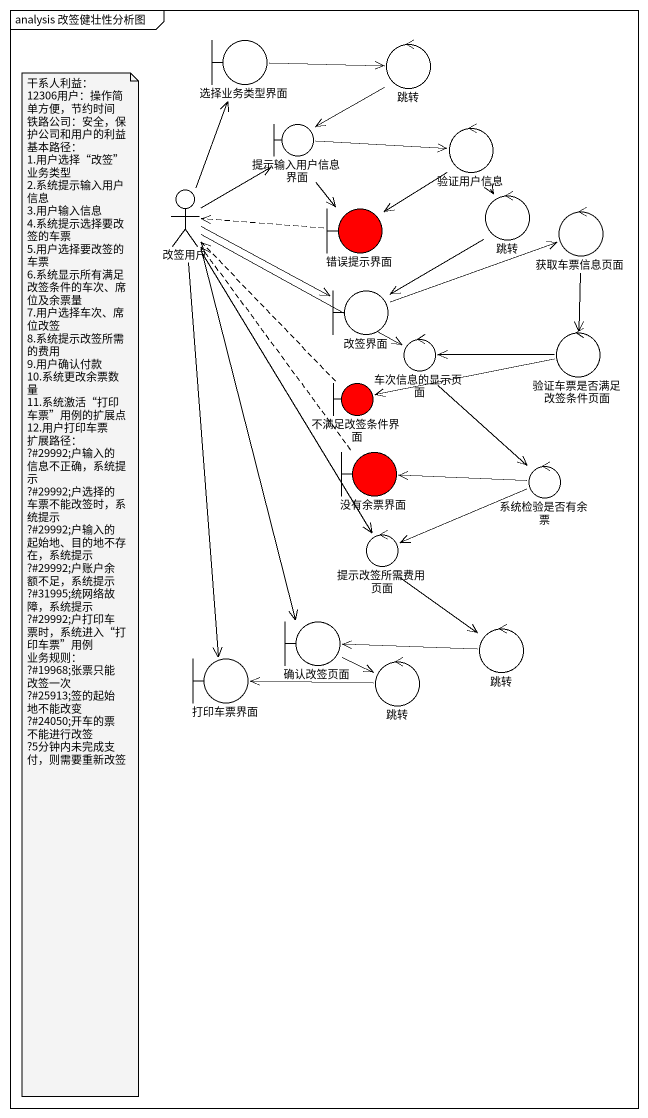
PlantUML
@startuml
mainframe analysis 改签健壮性分析图
boundary 选择业务类型界面
control 跳转
boundary 提示输入用户信息界面
control 验证用户信息
actor 改签用户
control "跳转" as 跳转_2
boundary 错误提示界面 #FF0000
control 获取车票信息页面
boundary 改签界面
control 验证车票是否满足改签条件页面
control 车次信息的显示页面
boundary 不满足改签条件界面 #FF0000
boundary 没有余票界面 #FF0000
control 系统检验是否有余票
control 提示改签所需费用页面
boundary 确认改签页面
control "跳转" as 跳转_3
boundary 打印车票界面
control "跳转" as 跳转_4
选择业务类型界面 -right-> 跳转
跳转 --> 提示输入用户信息界面
提示输入用户信息界面 -right-> 验证用户信息
提示输入用户信息界面 --> 错误提示界面
验证用户信息 --> 跳转_2
验证用户信息 --> 错误提示界面
改签用户 -up-> 选择业务类型界面
改签用户 -up-> 提示输入用户信息界面
改签用户 -right-> 改签界面
改签用户 -right-> 车次信息的显示页面
改签用户 --> 提示改签所需费用页面
改签用户 --> 确认改签页面
改签用户 --> 打印车票界面
跳转_2 --> 改签界面
错误提示界面 .left.> 改签用户
获取车票信息页面 --> 验证车票是否满足改签条件页面
改签界面 -right-> 获取车票信息页面
验证车票是否满足改签条件页面 -left-> 车次信息的显示页面
验证车票是否满足改签条件页面 -left-> 不满足改签条件界面
车次信息的显示页面 --> 系统检验是否有余票
不满足改签条件界面 .up.> 改签用户
没有余票界面 .up.> 改签用户
系统检验是否有余票 -left-> 没有余票界面
系统检验是否有余票 -left-> 提示改签所需费用页面
提示改签所需费用页面 --> 跳转_3
确认改签页面 -right-> 跳转_4
跳转_3 -left-> 确认改签页面
跳转_4 -left-> 打印车票界面
note as N1
  干系人利益：
  12306用户：操作简单方便，节约时间
  铁路公司：安全，保护公司和用户的利益
  基本路径：
  1.用户选择“改签”业务类型
  2.系统提示输入用户信息
  3.用户输入信息
  4.系统提示选择要改签的车票
  5.用户选择要改签的车票
  6.系统显示所有满足改签条件的车次、席位及余票量
  7.用户选择车次、席位改签
  8.系统提示改签所需的费用
  9.用户确认付款
  10.系统更改余票数量
  11.系统激活“打印车票”用例的扩展点
  12.用户打印车票
  扩展路径：
  ?#29992;户输入的信息不正确，系统提示
  ?#29992;户选择的车票不能改签时，系统提示
  ?#29992;户输入的起始地、目的地不存在，系统提示
  ?#29992;户账户余额不足，系统提示
  ?#31995;统网络故障，系统提示
  ?#29992;户打印车票时，系统进入“打印车票”用例
  业务规则：
  ?#19968;张票只能改签一次
  ?#25913;签的起始地不能改变
  ?#24050;开车的票不能进行改签
  ?5分钟内未完成支付，则需要重新改签
end note
@enduml
